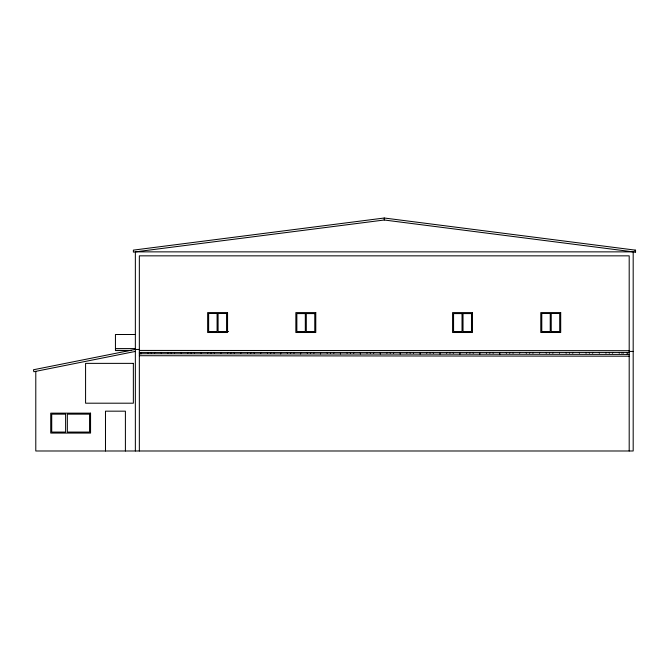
<?xml version="1.0" encoding="UTF-8"?>
<svg xmlns="http://www.w3.org/2000/svg" width="669" height="669" viewBox="0 0 669 669"><rect width="100%" height="100%" fill="white"/><g stroke="black" fill="none" stroke-linecap="round" stroke-linejoin="round"><path stroke-width="1" d="M135.355 351.426L33.843 371.73L33.45 369.773L134.971 349.477L139.344 349.435M384.265 218.01L133.382 250.122L133.382 252.113L384.265 220.001L635.55 252.163L635.55 250.173L384.265 218.01L384.265 220.001M227.552 331.515L228.547 331.515M135.355 334.5L115.444 334.5L115.444 350.573L128.389 350.573M115.444 348.582L135.355 348.582M131.375 350.431L115.444 350.431L131.375 350.548M139.344 350.431L629.195 350.681M629.195 351.426L633.183 351.426M139.344 352.421L629.195 352.421M139.344 355.707L629.195 356.201M635.157 250.122L635.157 252.113M629.195 450.99L629.195 255.842L139.344 255.842L139.344 450.99M627.204 352.421L627.204 354.411L629.195 354.411L139.344 353.717L141.335 353.717L141.335 352.421M623.224 352.421L623.224 353.215M621.894 352.421L621.894 353.215M619.243 352.421L619.243 353.215M612.603 352.421L612.603 353.215M609.283 352.421L609.283 353.215M605.963 352.421L605.963 353.215M599.332 352.421L599.332 353.215M592.692 352.421L592.692 353.215M589.372 352.421L589.372 353.215M586.052 352.421L586.052 353.215M579.413 352.421L579.413 353.215M572.781 352.421L572.781 353.215M569.461 352.421L569.461 353.215M566.141 352.421L566.141 353.215M559.501 352.421L559.501 353.215M552.862 352.421L552.862 353.215M549.542 352.421L549.542 353.215M546.23 352.421L546.23 353.215M539.59 352.421L539.59 353.215M532.95 352.421L532.95 353.215M529.631 352.421L529.631 353.215M526.311 352.421L526.311 353.215M519.679 352.421L519.679 353.215M513.039 352.421L513.039 353.215M509.719 352.421L509.719 353.215M506.4 352.421L506.4 353.215M499.76 352.421L499.76 354.612M493.128 352.421L493.128 353.215M489.808 352.421L489.808 353.215M486.488 352.421L486.488 353.215M479.849 352.421L479.849 354.202M473.209 352.421L473.209 353.215M469.897 352.421L469.897 353.215M466.577 352.421L466.577 353.215M459.938 352.421L459.938 354.169M453.298 352.421L453.298 353.215M449.978 352.421L449.978 353.215M446.666 352.421L446.666 353.215M440.026 352.421L440.026 354.144M433.387 352.421L433.387 353.215M430.067 352.421L430.067 353.215M426.747 352.421L426.747 353.215M420.115 352.421L420.115 354.118M413.475 352.421L413.475 353.215M410.156 352.421L410.156 353.215M406.836 352.421L406.836 353.215M400.196 352.421L400.196 354.085M393.564 352.421L393.564 353.215M390.244 352.421L390.244 353.215M386.925 352.421L386.925 353.215M380.285 352.421L380.285 354.06M373.645 352.421L373.645 353.215M370.333 352.421L370.333 353.215M367.013 352.421L367.013 353.215M360.374 352.421L360.374 354.026M353.734 352.421L353.734 353.215M350.414 352.421L350.414 353.215M347.094 352.421L347.094 353.215M340.462 352.421L340.462 354.001M333.823 352.421L333.823 353.215M330.503 352.421L330.503 353.215M327.183 352.421L327.183 353.215M320.551 352.421L320.551 353.976M313.912 352.421L313.912 353.215M310.592 352.421L310.592 353.215M307.272 352.421L307.272 353.215M300.632 352.421L300.632 353.943M294 352.421L294 353.215M290.681 352.421L290.681 353.215M287.361 352.421L287.361 353.215M280.721 352.421L280.721 353.918M274.081 352.421L274.081 353.215M270.769 352.421L270.769 353.215M267.449 352.421L267.449 353.215M260.81 352.421L260.81 353.215M254.17 352.421L254.17 353.215M250.85 352.421L250.85 353.215M247.53 352.421L247.53 353.215M240.899 352.421L240.899 353.215M234.259 352.421L234.259 353.215M230.939 352.421L230.939 353.215M227.619 352.421L227.619 353.215M220.979 352.421L220.979 353.215M214.348 352.421L214.348 353.215M211.028 352.421L211.028 353.215M207.708 352.421L207.708 353.215M201.068 352.421L201.068 353.215M194.436 352.421L194.436 353.215M191.117 352.421L191.117 353.215M187.797 352.421L187.797 353.215M181.157 352.421L181.157 353.215M174.517 352.421L174.517 353.215M171.197 352.421L171.197 353.215M167.886 352.421L167.886 353.215M161.246 352.421L161.246 353.215M154.606 352.421L154.606 353.215M151.286 352.421L151.286 353.215M147.966 352.421L147.966 353.215M135.355 450.99L135.355 251.862L633.183 251.862L633.183 450.99L35.791 450.99L35.791 371.337M125.404 450.99L125.404 411.167L105.485 411.167L105.485 450.99M227.552 312.599L207.641 312.599L207.641 332.51L227.552 332.51L227.552 312.599M315.768 312.599L295.857 312.599L295.857 332.51L315.768 332.51L315.768 312.599M472.481 312.599L452.57 312.599L452.57 332.51L472.481 332.51L472.481 312.599M560.697 312.599L540.786 312.599L540.786 332.51L560.697 332.51L560.697 312.599M217.099 313.493L208.636 313.493L208.636 331.515L217.099 331.515L217.099 313.493M226.557 313.493L218.094 313.493L218.094 331.515L226.557 331.515L226.557 313.493M550.244 313.493L541.781 313.493L541.781 331.515L550.244 331.515L550.244 313.493M559.702 313.493L551.239 313.493L551.239 331.515L559.702 331.515L559.702 313.493M305.315 313.594L296.852 313.594L296.852 331.515L305.315 331.515L305.315 313.594M314.773 313.594L306.31 313.594L306.31 331.515L314.773 331.515L314.773 313.594M462.028 313.594L453.565 313.594L453.565 331.515L462.028 331.515L462.028 313.594M471.486 313.594L463.023 313.594L463.023 331.515L471.486 331.515L471.486 313.594M133.365 363.376L85.573 363.376L85.573 403.198L133.365 403.198L133.365 363.376M90.558 413.158L50.727 413.158L50.727 433.069L90.558 433.069L90.558 413.158M65.612 414.153L51.722 414.153L51.722 432.074L65.612 432.074L65.612 414.153M89.554 414.153L67.343 414.153L67.343 432.074L89.554 432.074L89.554 414.153"/></g></svg>
